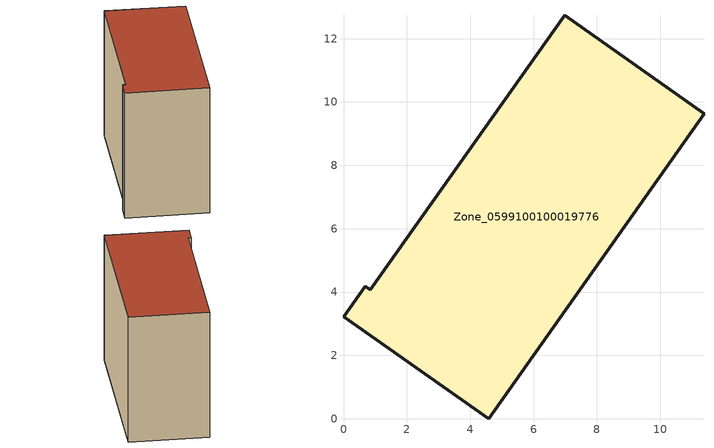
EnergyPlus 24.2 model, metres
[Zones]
Zone_0599100100019776
 floor ground (C_G): 4.58,0 0,3.21 0.69,4.18 0.85,4.07 6.98,12.74 11.38,9.62 z3.98
 wall outside (C_F): 4.58,0 11.38,9.62 6.98,12.74 0.85,4.07 0.69,4.18 0,3.21 4.58,0 z3.98:13.18
 roof outside (C_R): 0,3.21 4.58,0 11.38,9.62 6.98,12.74 0.85,4.07 0.69,4.18 z13.18
[BUILDING]
Pand.0599100100019776: North Axis=0; Terrain=City; Loads Convergence Tolerance Value=0.04; Temperature Convergence Tolerance Value=0.4; Solar Distribution=FullExterior; Maximum Number of Warmup Days=25; Minimum Number of Warmup Days=1
[Site:Location]
Rotterdam.The.Hague.AP_ZH_NLD Design_Conditions: Latitude=51.96; Longitude=4.45; Time Zone=1; Elevation=-4.5
[SITE:GROUNDTEMPERATURE:BUILDINGSURFACE]
18, 18, 18, 18, 18, 18, 18, 18, 18, 18, 18, 18
[MATERIAL] Thermal Absorptance=0.9; Solar Absorptance=0.7; Visible Absorptance=0.7
Name | Roughness | Thickness | Conductivity | Density | Specific Heat
G.TI.2015-2018 | MediumSmooth | 0.15 | 0.0428571 | 540 | 1210
F.TI.2015-2018 | Rough | 0.3 | 0.0666667 | 1920 | 840
R.TI.2015-2018 | MediumRough | 0.2 | 0.0333333 | 1500 | 1000
[CONSTRUCTION]
C_G: G.TI.2015-2018
C_F: F.TI.2015-2018
C_R: R.TI.2015-2018
[ZONE]
Zone_0599100100019776: Type=1; Multiplier=1; Ceiling Height=Autocalculate; Volume=Autocalculate; Floor Area=autocalculate; Part of Total Floor Area=Yes
[ZONEINFILTRATION:DESIGNFLOWRATE]
Infil_Zone_0599100100019776: Zone or ZoneList or Space or SpaceList=Zone_0599100100019776; Schedule=AlwaysOn; Design Flow Rate Calculation Method=Flow/Area; Flow Rate per Floor Area=0.0015; Constant Term Coefficient=1; Temperature Term Coefficient=0; Velocity Term Coefficient=0; Velocity Squared Term Coefficient=0
[HVACTEMPLATE:ZONE:IDEALLOADSAIRSYSTEM]
Zone_0599100100019776: Maximum Heating Supply Air Temperature=50; Minimum Cooling Supply Air Temperature=13; Maximum Heating Supply Air Humidity Ratio=0.0156; Minimum Cooling Supply Air Humidity Ratio=0.0077; Heating Limit=NoLimit; Cooling Limit=NoLimit; Dehumidification Control Type=ConstantSensibleHeatRatio; Cooling Sensible Heat Ratio=0.7; Dehumidification Setpoint=60; Humidification Control Type=None; Humidification Setpoint=30; Outdoor Air Method=None; Outdoor Air Flow Rate per Person=0.00944; Outdoor Air Flow Rate per Zone Floor Area=0; Outdoor Air Flow Rate per Zone=0; Demand Controlled Ventilation Type=None; Outdoor Air Economizer Type=NoEconomizer; Heat Recovery Type=None; Sensible Heat Recovery Effectiveness=0.7; Latent Heat Recovery Effectiveness=0.65
[ZONECONTROL:THERMOSTAT]
ThermostatControl_Zone_0599100100019776: Zone or ZoneList=Zone_0599100100019776; Control Type Schedule=DualSetpointControlType; Control 1=Thermostat_Zone_0599100100019776; Temperature Difference Between Cutout And Setpoint=0
[THERMOSTATSETPOINT:DUALSETPOINT]
Thermostat_Zone_0599100100019776: Heating Setpoint Temperature Schedule=HeatingSetpoint_Zone_0599100100019776; Cooling Setpoint Temperature Schedule=CoolingSetpoint_Zone_0599100100019776
[SCHEDULE:COMPACT]
HeatingSetpoint_Zone_0599100100019776: Through: 12/31, For: AllDays, Until: 24:00, 21
CoolingSetpoint_Zone_0599100100019776: Through: 12/31, For: AllDays, Until: 24:00, 24
DualSetpointControlType: Through: 12/31, For: AllDays, Until: 24:00, 4
AlwaysOn: Through: 12/31, For: AllDays, Until: 24:00, 1
